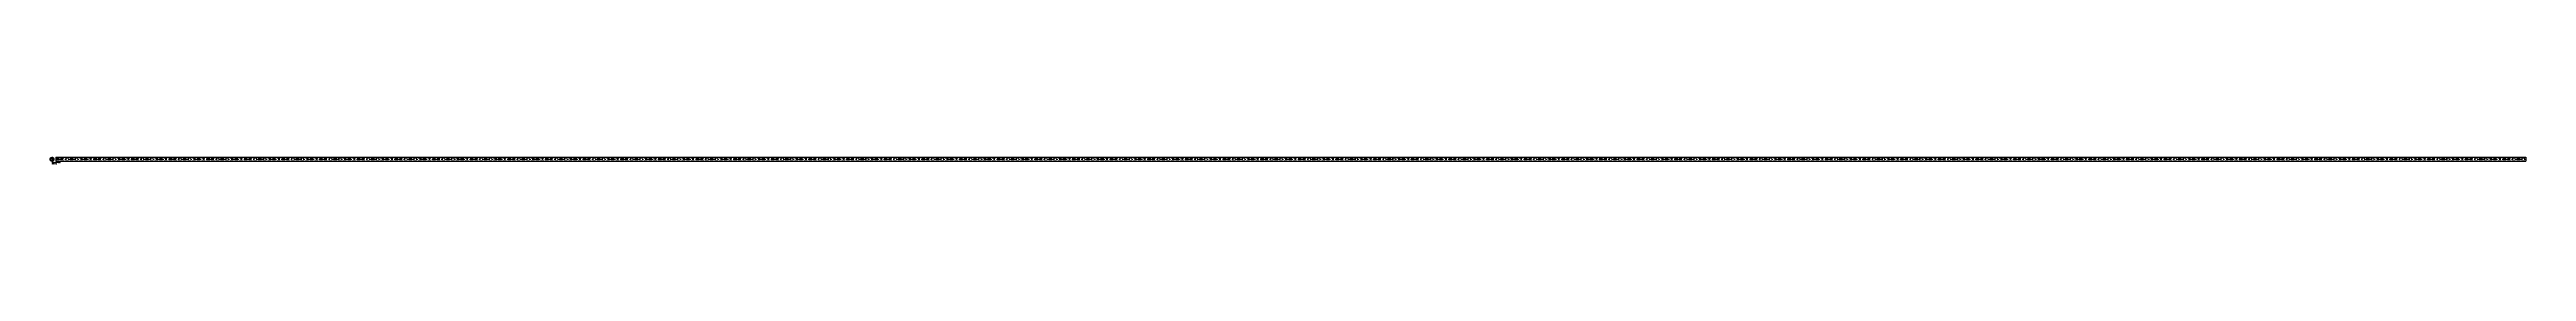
# Model space of a CAD drawing. Extents: x -10 to 10018, y -20 to 10.
import ezdxf

# ---------------------------------------------------------------- set-up
doc = ezdxf.new("R2010")
doc.units = 0
doc.linetypes.add('CENTER', pattern=[50.8, 31.75, -6.35, 6.35, -6.35])
doc.linetypes.add('DASHED', pattern=[19.05, 12.7, -6.35])
doc.layers.get('0').update_dxf_attribs({"linetype": 'CONTINUOUS'})
doc.layers.add('CENTER', color=1, linetype='CENTER')
doc.styles.get("Standard").update_dxf_attribs({"font": 'txt.shx', "height": 3, "bigfont": 'bigfont.shx'})

msp = doc.modelspace()

# ---------------------------------------------------------------- linework, layer by layer
at = {"color": 7, "linetype": 'CONTINUOUS'}
for p, q in [((16, 8), (16, -8)), ((16, 8), (10016, 8)), ((10016, 8), (10016, -8)), ((16, -8), (10016, -8))]:
    msp.add_line(p, q, dxfattribs=at)
at = {"color": 3, "linetype": 'DASHED'}
for p, q in [((16, 6.4), (10016, 6.4)), ((16, -6.4), (10016, -6.4))]:
    msp.add_line(p, q, dxfattribs=at)
at = {"color": 7, "linetype": 'CONTINUOUS'}
for radius in [8, 6.4]:
    msp.add_circle((0, 0), radius, dxfattribs=at)
at = {"layer": 'CENTER', "color": 1, "linetype": 'CENTER'}
for p, q in [((10, 0), (-10, 0)), ((0, 10), (0, -10)), ((14, 0), (10018, 0))]:
    msp.add_line(p, q, dxfattribs=at)

# ---------------------------------------------------------------- texts
at = {"color": 7, "linetype": 'CONTINUOUS'}
for s, p in [('PUTHP16-10-B', (0, -15)), ('PUTHP16', (0, -20))]:
    msp.add_text(s, height=3, dxfattribs=at).set_placement(p)

doc.saveas('drawing.dxf')
